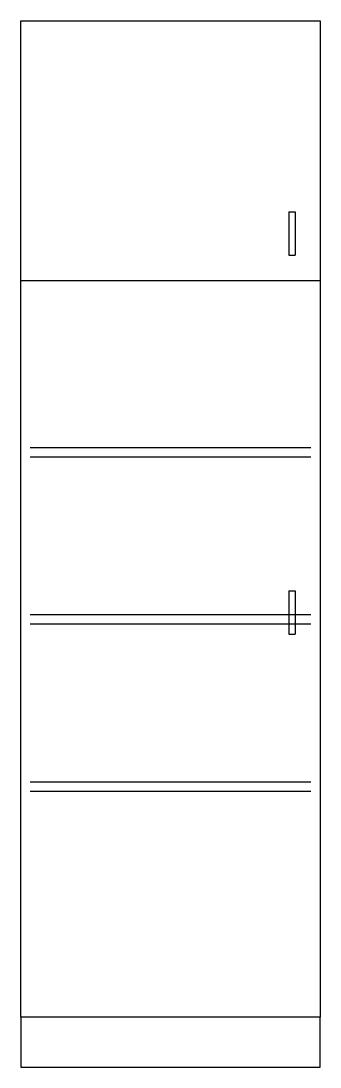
# Model space of a CAD drawing. Extents: x 0 to 24, y 0 to 84.
import ezdxf

# ---------------------------------------------------------------- set-up
doc = ezdxf.new("R2010")
doc.units = 0
doc.header["$LTSCALE"] = 3
doc.linetypes.add('HIDDEN', pattern=[0])
doc.layers.get('0').update_dxf_attribs({"linetype": 'CONTINUOUS'})
doc.layers.add('HID', color=7, linetype='HIDDEN')

msp = doc.modelspace()

# ---------------------------------------------------------------- linework, layer by layer
at = {"color": 0}
for p, q in [((0, 84), (24, 84)), ((0, 4), (0, 84)), ((24, 84), (24, 4)), ((21.5, 68.681), (21.5, 65.181)), ((21.5, 68.681), (22, 68.681)), ((22, 68.681), (22, 65.181)), ((21.5, 65.181), (22, 65.181)), ((0, 63.164), (24, 63.164)), ((21.5, 38.25), (21.5, 34.75)), ((21.5, 38.25), (22, 38.25)), ((22, 38.25), (22, 34.75)), ((21.5, 34.75), (22, 34.75)), ((24, 4), (0, 4)), ((0, 4), (0, 0)), ((24, 0), (24, 4)), ((0, 0), (24, 0))]:
    msp.add_line(p, q, dxfattribs=at)
at = {"layer": 'HID', "color": 0}
for p, q in [((0.75, 49.75), (23.25, 49.75)), ((0.75, 49), (23.25, 49)), ((0.75, 36.336), (23.25, 36.336)), ((0.75, 35.586), (23.25, 35.586)), ((0.75, 22.914), (23.25, 22.914)), ((0.75, 22.164), (23.25, 22.164))]:
    msp.add_line(p, q, dxfattribs=at)

doc.saveas('drawing.dxf')
